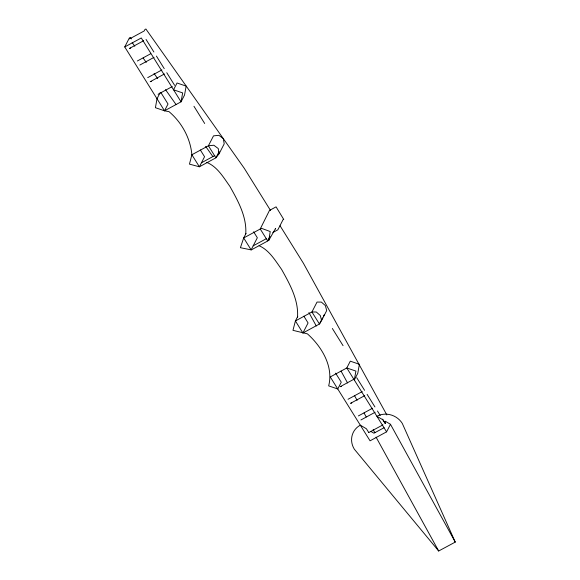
<?xml version="1.0" encoding="UTF-8"?>
<svg xmlns="http://www.w3.org/2000/svg" width="580" height="580" viewBox="0 0 580 580"><rect width="100%" height="100%" fill="white"/><g stroke="black" fill="none" stroke-linecap="round" stroke-linejoin="round"><path stroke-width="0.87" d="M297.533 317.086C298.671 299.867 289.717 283.91 281.568 269.359C275.333 260.623 269.301 250.205 259.101 245.717M245.753 233.95C246.913 216.746 237.96 200.811 229.825 186.274C223.445 177.364 217.275 166.583 206.625 162.349M270.005 236.27L267.641 240.867L268.895 240.192L270.215 231.55L261.507 228.332L243.694 237.945L240.41 247.704L251.118 249.864L257.339 237.756L253.627 231.797M191.886 154.751L189.457 164.125L199.382 166.793L215.919 157.818L219.11 153.751L224.206 143.84L223.329 138.627L218.899 135.321L213.512 135.858L208.416 145.776L191.886 154.751L199.382 166.793L204.551 156.731L200.332 149.959M124.743 46.944L141.274 37.968L181.054 101.834L182.656 92.909L173.55 89.791L177.045 82.991L186.144 86.108L184.541 95.04L181.054 101.834L164.517 110.809L124.743 46.944L129.347 37.976L130.319 37.446L131.363 38.925M160.124 92.728L157.013 98.767L155.411 107.691L164.517 110.809L168.012 104.016L160.979 92.72M219.051 151.713L215.919 157.818L208.416 145.776L213.81 145.232L218.239 148.538L219.11 153.751M246.029 233.406L243.694 237.945L251.183 249.965L267.721 240.99L260.231 228.969L269.475 210.424L276.073 206.857L283.75 219.45M268.895 240.192L275.609 228.368L275.333 228.911M283.236 219.334L277.842 229.825L272.832 232.529M297.786 316.317L295.401 320.957L292.973 330.332L307.414 333.848C321.487 346.361 333.775 366.444 328.664 385.867L337.763 388.984L341.257 382.191L335.631 373.158M302.898 333L319.435 324.024L321.595 320.515L320.298 315.527L316.296 311.996L311.931 311.982L295.401 320.957L302.898 333L308.074 322.944L303.855 316.165M322.567 317.927L319.435 324.024L311.931 311.982L317.028 302.071L321.385 302.086L325.387 305.617L326.692 310.597L321.595 320.515M323.35 316.404L324.14 314.875M386.584 431.846L346.804 367.966L355.902 371.084L354.3 380.009L357.795 373.215L359.397 364.283L350.291 361.173L346.804 367.966L330.267 376.942L370.055 440.822L386.584 431.846L390.471 424.292L385.272 421.218L385.294 423.588L382.988 419.869L376.891 416.266A18.756 17.473 27.2 0 1 402.288 423.414L455.257 542.097L438.676 551L354.315 449.174A18.756 17.473 27.2 0 1 360.31 425.169L366.408 428.772L368.728 432.477M129.587 38.882L144.181 30.957L144.913 29.529L145.885 29L244.252 168.272L270.498 210.424M143.68 40.709L129.507 48.401L130.681 48.104M137.351 60.987L150.735 53.722M139.874 65.04L154.048 57.347M147.719 77.633L161.885 69.941M164.408 73.986L150.242 81.686L151.409 81.389M158.079 94.272L172.253 86.579M201.434 162.799L214.825 155.527M253.163 245.847L266.546 238.583M354.365 378.986L340.192 386.686L341.366 386.389M348.036 399.272L362.21 391.58M364.733 395.632L350.559 403.325L351.734 403.027M358.404 415.918L372.57 408.218M360.927 419.963L375.093 412.271M368.764 432.557L382.938 424.864M370.823 431.382L373.89 433.195L384.105 427.714M164.669 110.838L169.026 111.657C181.612 122.191 190.341 138.098 191.85 154.483M132.189 42.557L134.792 46.24M143.129 58.022L146.254 62.437M154.062 73.479L157.709 78.626M165.525 89.668L175.943 104.393M205.632 146.356L212.925 156.658M280.046 225.75L303.434 263.298L386.831 414.932M193.952 106.271L204.682 123.496M332.34 328.461L343.063 345.687M146.044 39.425L153.888 52.011M156.411 56.064L164.249 68.657M166.772 72.703L174.616 85.296M356.729 377.703L364.574 390.297M367.096 394.349L374.934 406.935M377.457 410.988L380.226 415.432M382.532 419.137L385.301 423.581M390.471 424.292L455.257 542.097M308.915 312.562L316.296 326.004M341.04 371.077L347.55 382.938M354.496 395.589L357.106 400.33M364.051 412.982L366.219 416.933M373.165 429.584L374.905 432.752M376.065 437.146L438.676 551"/></g></svg>
